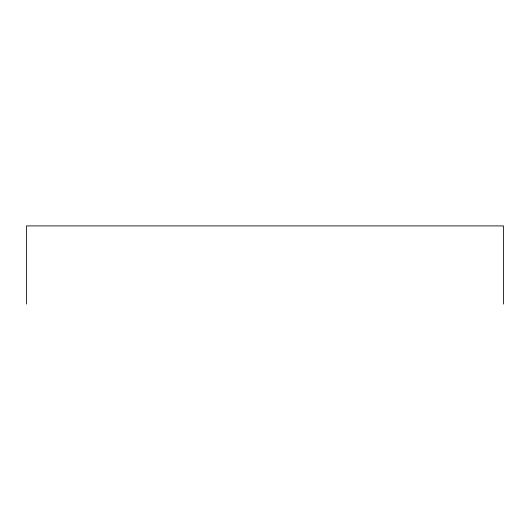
<?xml version="1.0" encoding="UTF-8"?>
<svg xmlns="http://www.w3.org/2000/svg" width="530" height="530" viewBox="0 0 530 530"><rect width="100%" height="100%" fill="white"/><g stroke="black" fill="none" stroke-linecap="round" stroke-linejoin="round"><path stroke-width="0.79" d="M503.5 304.087L503.5 225.912L26.5 225.912L26.5 304.087"/></g></svg>
